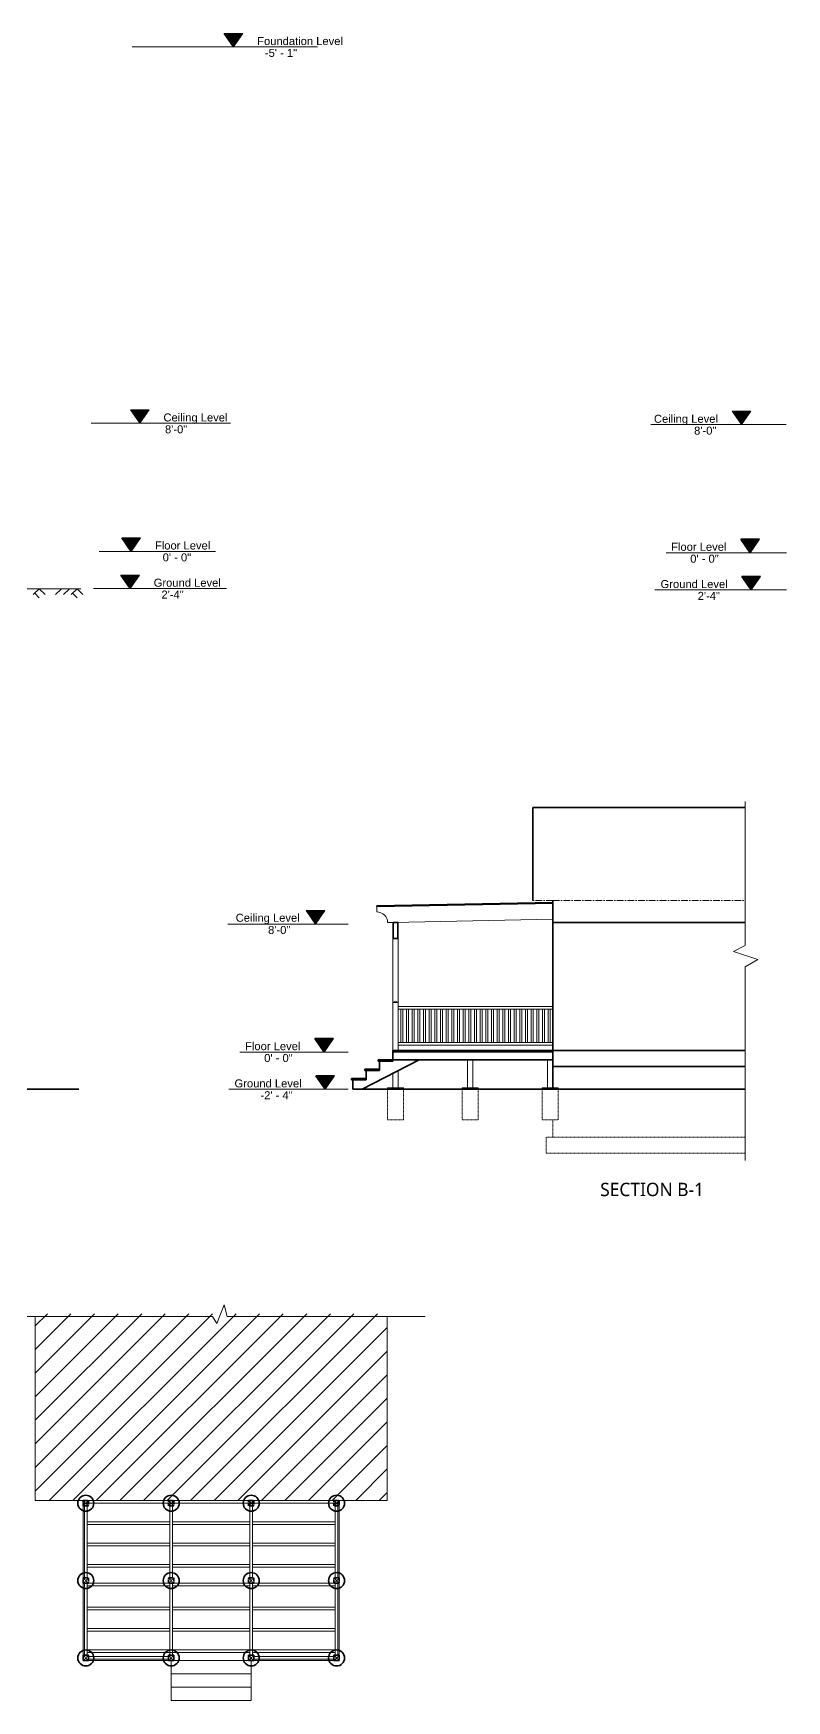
# Model space of a CAD drawing. Header units: inches. Extents: x 5821 to 9304, y -7513 to -2875.
# Drawn here: x 7114 to 7679, y -4125 to -2875 of the extents above; entities that cross this region are included whole.
import ezdxf

# ---------------------------------------------------------------- set-up
doc = ezdxf.new("R2010")
doc.units = ezdxf.units.IN
doc.header["$MEASUREMENT"] = 0
for name, pattern in [('ACAD_ISO02W100', [15, 12, -3]), ('CENTER', [2, 1.25, -0.25, 0.25, -0.25]), ('Dash 1_16_', [0.125, 0.0625, -0.0625])]:
    doc.linetypes.add(name, pattern=pattern)
for name, color, linetype, lineweight in [('cen', 10, 'CENTER', 9), ('exist building dotline', 8, 'CENTER', 13), ('exsist building view line', 8, 'Continuous', 13), ('FOUNDATION', 95, 'CENTER', 9), ('Text', 7, 'Continuous', 9), ('wall', 70, 'Continuous', 35), ('wall section', 7, 'Continuous', 35), ('wall view line', 70, 'Continuous', 13), ('wood', 40, 'Continuous', 9)]:
    doc.layers.add(name, color=color, linetype=linetype, lineweight=lineweight)
doc.layers.add('dimensions', color=1, linetype='Continuous')
doc.layers.add('exist building section', color=7, linetype='Continuous', lineweight=35, true_color=0x757575)
doc.layers.add('Existing', color=9, linetype='Dash 1_16_', lineweight=0, transparency=0.3)
doc.styles.add('Arial', font='arial.ttf', dxfattribs={"height": 6})

# ---------------------------------------------------------------- blocks, each defined once
blk = doc.blocks.new('4X9 POST')
at = {"layer": 'cen', "ltscale": 0.5}
for p, q in [((2, 2), (-2, -2)), ((-2, 2), (2, -2))]:
    blk.add_line(p, q, dxfattribs=at)
at = {"layer": 'wall', "color": 2, "linetype": 'CENTER', "ltscale": 2}
for p, q in [((-2, -2), (-2, 2)), ((-2, 2), (2, 2)), ((2, 2), (2, -2)), ((2, -2), (-2, -2))]:
    blk.add_line(p, q, dxfattribs=at)

msp = doc.modelspace()

# ---------------------------------------------------------------- hatches: boundary and pattern name
h = msp.add_hatch(color=256)
h.dxf.hatch_style = 1
h.paths.add_polyline_path([(7263.910893, -2885.507638), (7270.910893, -2875.326027), (7256.910893, -2875.326027)])
h = msp.add_hatch(color=256)
h.dxf.hatch_style = 1
h.paths.add_polyline_path([(7187.292432, -3263.718719), (7194.292432, -3253.537108), (7180.292432, -3253.537108)])
h = msp.add_hatch(color=256)
h.dxf.hatch_style = 1
h.paths.add_polyline_path([(7658.159909, -3254.537108), (7644.159909, -3254.537108), (7651.159909, -3264.718719)])
h = msp.add_hatch(color=256)
h.dxf.hatch_style = 1
h.paths.add_polyline_path([(7186.355739, -3291.628211), (7193.355739, -3281.446599), (7179.355739, -3281.446599)])
h = msp.add_hatch(color=256)
h.dxf.hatch_style = 1
h.paths.add_polyline_path([(7659.096602, -3282.446599), (7645.096602, -3282.446599), (7652.096602, -3292.628211)])
h = msp.add_hatch(color=256)
h.dxf.hatch_style = 1
h.paths.add_polyline_path([(7338.765896, -3628.929501), (7324.765896, -3628.929501), (7331.765896, -3639.111112)])
h = msp.add_hatch(color=256)
h.dxf.hatch_style = 1
h.paths.add_polyline_path([(7339.702589, -3656.838992), (7325.702589, -3656.838992), (7332.702589, -3667.020603)])
at = {"layer": 'Text', "ltscale": 100}
h = msp.add_hatch(color=256, dxfattribs=at)
h.dxf.hatch_style = 1
h.paths.add_polyline_path([(7193.659671, -3167.718719), (7200.659671, -3157.537108), (7186.659671, -3157.537108)])
h = msp.add_hatch(color=256, dxfattribs=at)
h.dxf.hatch_style = 1
h.paths.add_polyline_path([(7651.79267, -3158.537108), (7637.79267, -3158.537108), (7644.79267, -3168.718719)])
h = msp.add_hatch(color=256, dxfattribs=at)
h.dxf.hatch_style = 1
h.paths.add_polyline_path([(7332.398657, -3532.929501), (7318.398657, -3532.929501), (7325.398657, -3543.111112)])
at = {"layer": 'wall view line', "ltscale": 100}
h = msp.add_hatch(dxfattribs=at)
h.set_pattern_fill('ANSI31', color=252, scale=100)
h.set_pattern_definition([(45, (569.582, 4.38), (-8.838835, 8.838835), [])])
h.paths.add_polyline_path([(7115.175933, -3835.286604), (7379.175933, -3835.286604), (7379.175933, -3975.413081), (7247.175933, -3975.413081), (7115.175933, -3975.413081)])

# ---------------------------------------------------------------- linework, layer by layer
for p, q in [((7256.910893, -2875.326027), (7270.910893, -2875.326027)), ((7263.910893, -2885.507638), (7256.910893, -2875.326027)), ((7263.910893, -2885.507638), (7270.910893, -2875.326027)), ((7180.292432, -3253.537108), (7194.292432, -3253.537108)), ((7187.292432, -3263.718719), (7180.292432, -3253.537108)), ((7187.292432, -3263.718719), (7194.292432, -3253.537108)), ((7658.159909, -3254.537108), (7644.159909, -3254.537108)), ((7651.159909, -3264.718719), (7644.159909, -3254.537108)), ((7651.159909, -3264.718719), (7658.159909, -3254.537108)), ((7179.355739, -3281.446599), (7193.355739, -3281.446599)), ((7186.355739, -3291.628211), (7179.355739, -3281.446599)), ((7186.355739, -3291.628211), (7193.355739, -3281.446599)), ((7659.096602, -3282.446599), (7645.096602, -3282.446599)), ((7652.096602, -3292.628211), (7645.096602, -3282.446599)), ((7652.096602, -3292.628211), (7659.096602, -3282.446599)), ((7338.765896, -3628.929501), (7324.765896, -3628.929501)), ((7331.765896, -3639.111112), (7324.765896, -3628.929501)), ((7331.765896, -3639.111112), (7338.765896, -3628.929501)), ((7339.702589, -3656.838992), (7325.702589, -3656.838992)), ((7332.702589, -3667.020603), (7325.702589, -3656.838992)), ((7332.702589, -3667.020603), (7339.702589, -3656.838992))]:
    msp.add_line(p, q)
at = {"layer": 'cen', "ltscale": 0.5}
for p, q in [((7219.175933, -3975.413081), (7215.175933, -3979.413081)), ((7215.175933, -3975.413081), (7219.175933, -3979.413081)), ((7219.175933, -4033.413081), (7215.175933, -4037.413081)), ((7215.175933, -4033.413081), (7219.175933, -4037.413081)), ((7155.175933, -4091.413081), (7151.175933, -4095.413081)), ((7151.175933, -4091.413081), (7155.175933, -4095.413081)), ((7219.175933, -4091.413081), (7215.175933, -4095.413081)), ((7215.175933, -4091.413081), (7219.175933, -4095.413081)), ((7279.175933, -4091.413081), (7275.175933, -4095.413081)), ((7275.175933, -4091.413081), (7279.175933, -4095.413081)), ((7343.175933, -4091.413081), (7339.175933, -4095.413081)), ((7339.175933, -4091.413081), (7343.175933, -4095.413081))]:
    msp.add_line(p, q, dxfattribs=at)
at = {"layer": 'dimensions', "lineweight": 0, "ltscale": 100}
for p, q in [((7647.360276, -3451.366488), (7647.360276, -3559.101332)), ((7647.360276, -3559.101332), (7638.677114, -3563.820919)), ((7638.677114, -3563.820919), (7656.9, -3569.826862)), ((7656.9, -3569.826862), (7647.360276, -3575.120234)), ((7647.360276, -3575.120234), (7647.360276, -3720.430773))]:
    msp.add_line(p, q, dxfattribs=at)
at = {"layer": 'exist building dotline', "ltscale": 4}
for q in [(7488.38267, -3525.509192), (7647.360276, -3525.509192)]:
    msp.add_line((7503.38267, -3525.509192), q, dxfattribs=at)
at = {"layer": 'exist building dotline', "linetype": 'ACAD_ISO02W100', "ltscale": 0.008}
for p, q in [((7503.38267, -3690.020603), (7503.38267, -3703.020603)), ((7503.38267, -3703.020603), (7498.38267, -3703.020603)), ((7498.38267, -3703.020603), (7498.38267, -3715.020603)), ((7503.38267, -3703.020603), (7647.360276, -3703.020603)), ((7498.38267, -3715.020603), (7647.360276, -3715.020603))]:
    msp.add_line(p, q, dxfattribs=at)
at = {"layer": 'exist building section'}
for p, q in [((7488.38267, -3525.509192), (7488.38267, -3455.767668)), ((7488.38267, -3455.767668), (7647.360276, -3455.767668)), ((7503.38267, -3525.509192), (7503.38267, -3667.020603)), ((7647.360276, -3542.020603), (7503.38267, -3542.020603)), ((7503.38267, -3638.020603), (7647.360276, -3638.020603)), ((7503.38267, -3650.020603), (7647.360276, -3650.020603))]:
    msp.add_line(p, q, dxfattribs=at)
at = {"layer": 'exist building section', "color": 252, "ltscale": 100}
for centre in [(7153.175933, -3977.413081), (7217.175933, -3977.413081), (7277.175933, -3977.413081), (7341.175933, -3977.413081), (7153.175933, -4035.413081), (7217.175933, -4035.413081), (7277.175933, -4035.413081), (7341.175933, -4035.413081), (7153.175933, -4093.413081), (7217.175933, -4093.413081), (7277.175933, -4093.413081), (7341.175933, -4093.413081)]:
    msp.add_circle(centre, 6, dxfattribs=at)
at = {"layer": 'Existing', "ltscale": 100}
for p, q in [((7118.243821, -3291.718719), (7111.440621, -3298.52192)), ((7114.842221, -3295.12032), (7118.243821, -3298.52192)), ((7118.243821, -3291.718719), (7125.047022, -3298.52192)), ((7134.948887, -3291.718719), (7128.145687, -3298.52192)), ((7140.834064, -3291.718719), (7134.030863, -3298.52192)), ((7146.643755, -3291.718719), (7139.840554, -3298.52192)), ((7143.242154, -3295.12032), (7146.643755, -3298.52192)), ((7146.643755, -3291.718719), (7153.446955, -3298.52192))]:
    msp.add_line(p, q, dxfattribs=at)
at = {"layer": 'exsist building view line', "color": 252, "ltscale": 100}
msp.add_line((7115.175933, -3975.413081), (7379.175933, -3975.413081), dxfattribs=at)
at = {"layer": 'FOUNDATION', "linetype": 'Dash 1_16_'}
for p, q in [((7379.390662, -3667.020603), (7379.390662, -3690.020603)), ((7391.390662, -3690.020603), (7391.390662, -3667.020603)), ((7435.390662, -3667.020603), (7435.390662, -3690.020603)), ((7447.390662, -3690.020603), (7447.390662, -3667.020603)), ((7495.390662, -3667.020603), (7495.390662, -3690.020603)), ((7507.390662, -3690.020603), (7507.390662, -3667.020603)), ((7379.390662, -3690.020603), (7391.390662, -3690.020603)), ((7435.390662, -3690.020603), (7447.390662, -3690.020603)), ((7495.390662, -3690.020603), (7507.390662, -3690.020603))]:
    msp.add_line(p, q, dxfattribs=at)
at = {"layer": 'Text', "ltscale": 100}
for p, q in [((7187.86977, -2885.507638), (7326.910893, -2885.507638)), ((7186.659671, -3157.537108), (7200.659671, -3157.537108)), ((7193.659671, -3167.718719), (7186.659671, -3157.537108)), ((7193.659671, -3167.718719), (7200.659671, -3157.537108)), ((7651.79267, -3158.537108), (7637.79267, -3158.537108)), ((7644.79267, -3168.718719), (7637.79267, -3158.537108)), ((7644.79267, -3168.718719), (7651.79267, -3158.537108)), ((7157.074861, -3167.718719), (7261.659671, -3167.718719)), ((7678.281113, -3168.718719), (7576.79267, -3168.718719)), ((7163.156493, -3263.718719), (7250.292432, -3263.718719)), ((7678.580511, -3264.718719), (7588.159909, -3264.718719)), ((7159.006357, -3291.628211), (7258.591166, -3291.628211)), ((7678.580511, -3292.628211), (7579.861175, -3292.628211)), ((7332.398657, -3532.929501), (7318.398657, -3532.929501)), ((7325.398657, -3543.111112), (7318.398657, -3532.929501)), ((7325.398657, -3543.111112), (7332.398657, -3532.929501)), ((7349.87968, -3543.111112), (7259.708156, -3543.111112)), ((7349.87968, -3639.111112), (7268.765896, -3639.111112)), ((7349.87968, -3667.020603), (7260.467161, -3667.020603))]:
    msp.add_line(p, q, dxfattribs=at)
at = {"layer": 'wall', "ltscale": 100}
for p, q in [((7503.38267, -3526.926853), (7371.38267, -3529.426853)), ((7503.38267, -3527.520603), (7371.38267, -3530.020603)), ((7371.38267, -3530.020603), (7371.38267, -3529.426853)), ((7383.63267, -3554.020603), (7383.63267, -3542.020603)), ((7383.63267, -3542.020603), (7387.13267, -3542.020603)), ((7387.13267, -3542.020603), (7387.13267, -3554.020603)), ((7383.63267, -3554.020603), (7387.13267, -3554.020603)), ((7360.38267, -3667.020603), (7403.088552, -3645.020603)), ((7373.38267, -3645.020603), (7372.38267, -3645.020603)), ((7372.38267, -3645.020603), (7372.38267, -3646.020603)), ((7372.38267, -3646.020603), (7383.38267, -3646.020603)), ((7383.38267, -3645.020603), (7373.38267, -3645.020603)), ((7373.38267, -3646.020603), (7373.38267, -3652.020603)), ((7503.38267, -3638.020603), (7383.38267, -3638.020603)), ((7383.38267, -3638.020603), (7383.38267, -3646.020603)), ((7383.38267, -3638.020603), (7383.38267, -3645.020603)), ((7383.38267, -3638.020603), (7399.38267, -3638.020603)), ((7503.38267, -3639.020603), (7383.38267, -3639.020603)), ((7503.38267, -3645.020603), (7383.38267, -3645.020603)), ((7391.38267, -3638.020603), (7391.38267, -3639.020603)), ((7407.38267, -3638.020603), (7407.38267, -3639.020603)), ((7423.38267, -3638.020603), (7423.38267, -3639.020603)), ((7439.38267, -3638.020603), (7439.38267, -3639.020603)), ((7455.38267, -3638.020603), (7455.38267, -3639.020603)), ((7471.38267, -3638.020603), (7471.38267, -3639.020603)), ((7487.38267, -3638.020603), (7487.38267, -3639.020603)), ((7503.38267, -3638.020603), (7503.38267, -3645.020603)), ((7503.38267, -3638.020603), (7503.38267, -3639.020603)), ((7353.38267, -3659.020603), (7352.38267, -3659.020603)), ((7352.38267, -3659.020603), (7352.38267, -3660.020603)), ((7352.38267, -3660.020603), (7363.38267, -3660.020603)), ((7363.38267, -3659.020603), (7353.38267, -3659.020603)), ((7363.38267, -3659.020603), (7353.38267, -3659.020603)), ((7353.38267, -3660.020603), (7353.38267, -3667.020603)), ((7363.38267, -3652.020603), (7362.38267, -3652.020603)), ((7362.38267, -3652.020603), (7362.38267, -3653.020603)), ((7362.38267, -3653.020603), (7373.38267, -3653.020603)), ((7373.38267, -3652.020603), (7363.38267, -3652.020603)), ((7373.38267, -3652.020603), (7363.38267, -3652.020603)), ((7363.38267, -3653.020603), (7363.38267, -3659.020603)), ((7363.38267, -3659.020603), (7363.38267, -3660.020603)), ((7373.38267, -3652.020603), (7373.38267, -3653.020603)), ((7093.133698, -3666.854222), (7148.02095, -3666.854222)), ((7353.38267, -3667.020603), (7379.390662, -3667.020603)), ((7353.38267, -3667.020603), (7360.38267, -3667.020603)), ((7383.38267, -3667.020603), (7366.300369, -3667.020603)), ((7383.38267, -3667.020603), (7387.38267, -3667.020603)), ((7387.38267, -3667.020603), (7647.360276, -3667.020603)), ((7339.175933, -4091.413081), (7343.175933, -4091.413081))]:
    msp.add_line(p, q, dxfattribs=at)
at = {"layer": 'wall', "color": 2, "linetype": 'CENTER', "ltscale": 2}
for p, q in [((7215.175933, -3979.413081), (7215.175933, -3975.413081)), ((7215.175933, -3975.413081), (7219.175933, -3975.413081)), ((7219.175933, -3979.413081), (7215.175933, -3979.413081)), ((7219.175933, -3975.413081), (7219.175933, -3979.413081)), ((7215.175933, -4037.413081), (7215.175933, -4033.413081)), ((7215.175933, -4033.413081), (7219.175933, -4033.413081)), ((7219.175933, -4037.413081), (7215.175933, -4037.413081)), ((7219.175933, -4033.413081), (7219.175933, -4037.413081))]:
    msp.add_line(p, q, dxfattribs=at)
at = {"layer": 'wall', "color": 252, "ltscale": 100}
for p, q in [((7340.175933, -4087.497001), (7340.175933, -4087.413081)), ((7342.175933, -4087.497001), (7342.175933, -4087.413081))]:
    msp.add_line(p, q, dxfattribs=at)
at = {"layer": 'wall', "color": 2, "ltscale": 2}
for p, q in [((7151.175933, -4095.413081), (7151.175933, -4091.413081)), ((7151.175933, -4091.413081), (7155.175933, -4091.413081)), ((7155.175933, -4095.413081), (7151.175933, -4095.413081)), ((7155.175933, -4091.413081), (7155.175933, -4095.413081)), ((7215.175933, -4095.413081), (7215.175933, -4091.413081)), ((7215.175933, -4091.413081), (7219.175933, -4091.413081)), ((7219.175933, -4095.413081), (7215.175933, -4095.413081)), ((7219.175933, -4091.413081), (7219.175933, -4095.413081)), ((7275.175933, -4095.413081), (7275.175933, -4091.413081)), ((7275.175933, -4091.413081), (7279.175933, -4091.413081)), ((7279.175933, -4095.413081), (7275.175933, -4095.413081)), ((7279.175933, -4091.413081), (7279.175933, -4095.413081)), ((7339.175933, -4095.413081), (7339.175933, -4091.413081)), ((7339.175933, -4091.413081), (7343.175933, -4091.413081)), ((7343.175933, -4095.413081), (7339.175933, -4095.413081)), ((7343.175933, -4091.413081), (7343.175933, -4095.413081))]:
    msp.add_line(p, q, dxfattribs=at)
at = {"layer": 'wall section', "ltscale": 100}
msp.add_line((7353.38267, -3667.020603), (7360.38267, -3667.020603), dxfattribs=at)
at = {"layer": 'wall view line', "ltscale": 100}
for p, q in [((7383.38267, -3638.020603), (7383.38267, -3554.020603)), ((7383.38267, -3554.020603), (7387.38267, -3554.020603)), ((7387.38267, -3554.020603), (7387.38267, -3638.020603)), ((7385.382664, -3601.020619), (7383.382664, -3602.020619)), ((7383.382664, -3638.020619), (7383.382664, -3602.020619)), ((7387.382664, -3602.020619), (7383.382664, -3602.020619)), ((7383.382664, -3602.020619), (7383.382664, -3603.020619)), ((7385.382664, -3601.020619), (7387.382664, -3602.020619)), ((7387.382664, -3638.020619), (7387.382664, -3602.020619)), ((7387.382664, -3638.020619), (7387.382664, -3602.020619)), ((7387.38267, -3605.020603), (7503.38267, -3605.020603)), ((7387.38267, -3607.020603), (7503.38267, -3607.020603)), ((7387.38267, -3607.020603), (7389.38267, -3607.020603)), ((7389.38267, -3607.020603), (7389.38267, -3632.020603)), ((7390.88267, -3607.020603), (7390.88267, -3632.020603)), ((7393.63267, -3607.020603), (7393.63267, -3632.020603)), ((7395.13267, -3607.020603), (7395.13267, -3632.020603)), ((7397.88267, -3607.020603), (7397.88267, -3632.020603)), ((7399.38267, -3607.020603), (7399.38267, -3632.020603)), ((7402.13267, -3607.020603), (7402.13267, -3632.020603)), ((7403.63267, -3607.020603), (7403.63267, -3632.020603)), ((7406.38267, -3607.020603), (7406.38267, -3632.020603)), ((7407.88267, -3607.020603), (7407.88267, -3632.020603)), ((7410.63267, -3607.020603), (7410.63267, -3632.020603)), ((7412.13267, -3607.020603), (7412.13267, -3632.020603)), ((7414.88267, -3607.020603), (7414.88267, -3632.020603)), ((7416.38267, -3607.020603), (7416.38267, -3632.020603)), ((7419.13267, -3607.020603), (7419.13267, -3632.020603)), ((7420.63267, -3607.020603), (7420.63267, -3632.020603)), ((7423.38267, -3607.020603), (7423.38267, -3632.020603)), ((7424.88267, -3607.020603), (7424.88267, -3632.020603)), ((7427.63267, -3607.020603), (7427.63267, -3632.020603)), ((7429.13267, -3607.020603), (7429.13267, -3632.020603)), ((7431.88267, -3607.020603), (7431.88267, -3632.020603)), ((7433.38267, -3607.020603), (7433.38267, -3632.020603)), ((7436.13267, -3607.020603), (7436.13267, -3632.020603)), ((7437.63267, -3607.020603), (7437.63267, -3632.020603)), ((7440.38267, -3607.020603), (7440.38267, -3632.020603)), ((7441.88267, -3607.020603), (7441.88267, -3632.020603)), ((7444.63267, -3607.020603), (7444.63267, -3632.020603)), ((7446.13267, -3607.020603), (7446.13267, -3632.020603)), ((7448.88267, -3607.020603), (7448.88267, -3632.020603)), ((7450.38267, -3607.020603), (7450.38267, -3632.020603)), ((7453.13267, -3607.020603), (7453.13267, -3632.020603)), ((7454.63267, -3607.020603), (7454.63267, -3632.020603)), ((7457.38267, -3607.020603), (7457.38267, -3632.020603)), ((7458.88267, -3607.020603), (7458.88267, -3632.020603)), ((7461.63267, -3607.020603), (7461.63267, -3632.020603)), ((7463.13267, -3607.020603), (7463.13267, -3632.020603)), ((7465.88267, -3607.020603), (7465.88267, -3632.020603)), ((7467.38267, -3607.020603), (7467.38267, -3632.020603)), ((7470.13267, -3607.020603), (7470.13267, -3632.020603)), ((7471.63267, -3607.020603), (7471.63267, -3632.020603)), ((7474.38267, -3607.020603), (7474.38267, -3632.020603)), ((7475.88267, -3607.020603), (7475.88267, -3632.020603)), ((7478.63267, -3607.020603), (7478.63267, -3632.020603)), ((7480.13267, -3607.020603), (7480.13267, -3632.020603)), ((7482.88267, -3607.020603), (7482.88267, -3632.020603)), ((7484.38267, -3607.020603), (7484.38267, -3632.020603)), ((7487.13267, -3607.020603), (7487.13267, -3632.020603)), ((7488.63267, -3607.020603), (7488.63267, -3632.020603)), ((7491.38267, -3607.020603), (7491.38267, -3632.020603)), ((7492.88267, -3607.020603), (7492.88267, -3632.020603)), ((7495.63267, -3607.020603), (7495.63267, -3632.020603)), ((7497.13267, -3607.020603), (7497.13267, -3632.020603)), ((7499.88267, -3607.020603), (7499.88267, -3632.020603)), ((7501.38267, -3607.020603), (7501.38267, -3632.020603)), ((7383.382664, -3638.020619), (7383.382664, -3634.020619)), ((7387.38267, -3632.020603), (7503.38267, -3632.020603)), ((7387.38267, -3634.020603), (7503.38267, -3634.020603)), ((7439.38267, -3666.020603), (7439.38267, -3645.020603)), ((7443.38267, -3645.020603), (7443.38267, -3666.020603)), ((7499.38267, -3666.020603), (7499.38267, -3645.020603)), ((7503.38267, -3645.020603), (7503.38267, -3666.020603)), ((7383.38267, -3655.172119), (7383.38267, -3666.020603)), ((7387.38267, -3666.020603), (7387.38267, -3653.111513)), ((7391.390662, -3666.020603), (7379.390662, -3666.020603)), ((7391.390662, -3666.020603), (7379.390662, -3666.020603)), ((7379.390662, -3666.020603), (7379.390662, -3667.020603)), ((7391.390662, -3667.020603), (7391.390662, -3666.020603)), ((7447.390662, -3666.020603), (7435.390662, -3666.020603)), ((7447.390662, -3666.020603), (7435.390662, -3666.020603)), ((7435.390662, -3666.020603), (7435.390662, -3667.020603)), ((7447.390662, -3667.020603), (7447.390662, -3666.020603)), ((7507.390662, -3666.020603), (7495.390662, -3666.020603)), ((7507.390662, -3666.020603), (7495.390662, -3666.020603)), ((7495.390662, -3666.020603), (7495.390662, -3667.020603)), ((7507.390662, -3667.020603), (7507.390662, -3666.020603)), ((7067.51021, -3837.286604), (7248.125899, -3837.286604)), ((7115.175933, -3975.413081), (7115.175933, -3837.286604)), ((7248.125899, -3837.286604), (7251.401989, -3842.573788)), ((7251.401989, -3842.573788), (7257.014057, -3828.535293)), ((7257.014057, -3828.535293), (7259.06856, -3837.286604)), ((7259.06856, -3837.286604), (7407.473548, -3837.286604)), ((7379.175933, -3837.286604), (7379.175933, -3975.413081)), ((7247.175933, -3975.413081), (7115.175933, -3975.413081)), ((7379.175933, -3975.413081), (7247.175933, -3975.413081))]:
    msp.add_line(p, q, dxfattribs=at)
at = {"layer": 'wall view line'}
for p, q in [((7151.175933, -3975.413081), (7151.175933, -4095.413081)), ((7151.175933, -3975.413081), (7343.175933, -3975.413081)), ((7152.175933, -4033.413081), (7152.175933, -3975.413081)), ((7154.175933, -4033.413081), (7154.175933, -3975.413081)), ((7154.175933, -3977.413081), (7216.175933, -3977.413081)), ((7216.175933, -3977.413081), (7154.175933, -3977.413081)), ((7216.175933, -3975.413081), (7216.175933, -4033.413081)), ((7218.175933, -3975.413081), (7218.175933, -4033.413081)), ((7218.175933, -3977.413081), (7276.175933, -3977.413081)), ((7276.175933, -3977.413081), (7218.175933, -3977.413081)), ((7276.175933, -3975.413081), (7276.175933, -4033.413081)), ((7278.175933, -3975.413081), (7278.175933, -4033.413081)), ((7278.175933, -3977.413081), (7340.175933, -3977.413081)), ((7340.175933, -3977.413081), (7278.175933, -3977.413081)), ((7340.175933, -4033.413081), (7340.175933, -3975.413081)), ((7342.175933, -4033.413081), (7342.175933, -3975.413081)), ((7343.175933, -3975.413081), (7343.175933, -4095.413081)), ((7154.175933, -3991.413081), (7216.175933, -3991.413081)), ((7154.175933, -3993.413081), (7216.175933, -3993.413081)), ((7218.175933, -3991.413081), (7276.175933, -3991.413081)), ((7218.175933, -3993.413081), (7276.175933, -3993.413081)), ((7278.175933, -3991.413081), (7340.175933, -3991.413081)), ((7278.175933, -3993.413081), (7340.175933, -3993.413081)), ((7154.175933, -4007.413081), (7216.175933, -4007.413081)), ((7154.175933, -4009.413081), (7216.175933, -4009.413081)), ((7218.175933, -4007.413081), (7276.175933, -4007.413081)), ((7218.175933, -4009.413081), (7276.175933, -4009.413081)), ((7278.175933, -4007.413081), (7340.175933, -4007.413081)), ((7278.175933, -4009.413081), (7340.175933, -4009.413081)), ((7154.175933, -4023.413081), (7216.175933, -4023.413081)), ((7218.175933, -4023.413081), (7276.175933, -4023.413081)), ((7278.175933, -4023.413081), (7340.175933, -4023.413081)), ((7151.175933, -4037.413081), (7343.175933, -4037.413081)), ((7152.175933, -4091.413081), (7152.175933, -4037.413081)), ((7154.175933, -4025.413081), (7216.175933, -4025.413081)), ((7154.175933, -4091.413081), (7154.175933, -4037.413081)), ((7216.175933, -4037.413081), (7216.175933, -4091.413081)), ((7218.175933, -4025.413081), (7276.175933, -4025.413081)), ((7218.175933, -4037.413081), (7218.175933, -4091.413081)), ((7276.175933, -4037.413081), (7276.175933, -4091.413081)), ((7278.175933, -4025.413081), (7340.175933, -4025.413081)), ((7278.175933, -4037.413081), (7278.175933, -4091.413081)), ((7340.175933, -4091.413081), (7340.175933, -4037.413081)), ((7342.175933, -4091.413081), (7342.175933, -4037.413081)), ((7154.175933, -4039.413081), (7216.175933, -4039.413081)), ((7218.175933, -4039.413081), (7276.175933, -4039.413081)), ((7278.175933, -4039.413081), (7340.175933, -4039.413081)), ((7154.175933, -4055.413081), (7216.175933, -4055.413081)), ((7154.175933, -4057.413081), (7216.175933, -4057.413081)), ((7218.175933, -4055.413081), (7276.175933, -4055.413081)), ((7218.175933, -4057.413081), (7276.175933, -4057.413081)), ((7278.175933, -4055.413081), (7340.175933, -4055.413081)), ((7278.175933, -4057.413081), (7340.175933, -4057.413081)), ((7154.175933, -4071.413081), (7216.175933, -4071.413081)), ((7154.175933, -4073.413081), (7216.175933, -4073.413081)), ((7218.175933, -4071.413081), (7276.175933, -4071.413081)), ((7218.175933, -4073.413081), (7276.175933, -4073.413081)), ((7278.175933, -4071.413081), (7340.175933, -4071.413081)), ((7278.175933, -4073.413081), (7340.175933, -4073.413081)), ((7153.175877, -4087.413081), (7153.17599, -4087.413081)), ((7154.175933, -4087.413081), (7340.175933, -4087.413081)), ((7154.175933, -4089.413081), (7276.175933, -4089.413081)), ((7155.175933, -4092.413081), (7215.175933, -4092.413081)), ((7155.175933, -4094.413081), (7215.175933, -4094.413081)), ((7155.175933, -4095.413081), (7339.175933, -4095.413081)), ((7217.175933, -4095.413081), (7217.175933, -4125.413081)), ((7277.175933, -4095.413081), (7277.175933, -4125.413081)), ((7278.175933, -4089.413081), (7340.175933, -4089.413081)), ((7279.175933, -4092.413081), (7339.175933, -4092.413081)), ((7279.175933, -4094.413081), (7339.175933, -4094.413081)), ((7217.175933, -4105.413081), (7277.175933, -4105.413081)), ((7217.175933, -4115.413081), (7277.175933, -4115.413081)), ((7217.175933, -4125.413081), (7277.175933, -4125.413081))]:
    msp.add_line(p, q, dxfattribs=at)
at = {"layer": 'wall view line', "ltscale": 100}
msp.add_lwpolyline([(7503.335338, -3539.5215), (7383.38267, -3542.020603), (7379.38267, -3542.020603, 0.4142135624), (7371.38267, -3534.020603), (7371.38267, -3530.020603), (7383.38267, -3530.020603), (7503.335338, -3527.5215)], format="xyb", dxfattribs=at)
at = {"layer": 'wood', "color": 0, "lineweight": 13, "ltscale": 100}
msp.add_line((7094.57685, -3291.718719), (7149.464102, -3291.718719), dxfattribs=at)
at = {"layer": 'wood'}
for p, q in [((7383.38267, -3638.020603), (7393.38267, -3638.020603)), ((7379.390662, -3666.020603), (7379.390662, -3667.020603)), ((7383.38267, -3667.020603), (7387.38267, -3667.020603)), ((7383.38267, -3667.020603), (7387.38267, -3667.020603)), ((7391.390662, -3667.020603), (7391.390662, -3666.020603)), ((7435.390662, -3666.020603), (7435.390662, -3667.020603)), ((7443.38267, -3667.020603), (7439.38267, -3667.020603)), ((7447.390662, -3667.020603), (7447.390662, -3666.020603)), ((7495.390662, -3666.020603), (7495.390662, -3667.020603)), ((7503.38267, -3667.020603), (7647.360276, -3667.020603)), ((7507.390662, -3667.020603), (7507.390662, -3666.020603))]:
    msp.add_line(p, q, dxfattribs=at)
at = {"layer": 'wood', "color": 255}
msp.add_line((7343.175933, -3975.413081), (7151.175933, -3975.413081), dxfattribs=at)

# ---------------------------------------------------------------- block references
at = {"layer": 'wall view line'}
for p in [(7153.175933, -3977.413081), (7277.175933, -3977.413081), (7341.175933, -3977.413081), (7153.175933, -4035.413081), (7277.175933, -4035.413081), (7341.175933, -4035.413081)]:
    msp.add_blockref('4X9 POST', p, dxfattribs=at)

# ---------------------------------------------------------------- texts
at = {"color": 252, "true_color": 0x939598, "insert": (7538.790125, -3737.13748), "char_height": 10, "attachment_point": 1}
msp.add_mtext_dynamic_manual_height_columns('{\\fYu Gothic UI|b0|i0|c0|p34;\\C4;SECTION B-1}', width=108.35918149, gutter_width=1, heights=[0], dxfattribs=at)
at = {"layer": 'Text', "ltscale": 100, "char_height": 6, "style": 'Arial'}
for s, insert, width, attachment_point in [('Foundation Level', (7281.636371, -2878.10705), 70.70090383, 1), ('-5\' - 1"', (7287.429568, -2886.988227), 25.9065, 1), ('Ceiling Level', (7211.385148, -3160.318131), 70.70090383, 1), ('Ceiling Level', (7627.067192, -3161.318131), 70.70090383, 3), ('8\'-0"', (7212.548424, -3169.199308), 70.70090383, 1), ('8\'-0"', (7625.903916, -3170.199308), 70.70090383, 3), ('Floor Level', (7205.01791, -3256.318131), 49.10554175, 1), ('Floor Level', (7633.434431, -3257.318131), 49.10554175, 3), ('0\' - 0"', (7210.811107, -3265.199308), 25.9065, 1), ('0\' - 0"', (7627.641234, -3266.199308), 25.9065, 3), ('Ground Level', (7204.081216, -3284.227622), 56.87967477, 1), ('Ground Level', (7634.371124, -3285.227622), 56.87967477, 3), ('2\'-4"', (7209.874414, -3293.108799), 25.9065, 1), ('2\'-4"', (7628.577927, -3294.108799), 25.9065, 3), ('Ceiling Level', (7313.519305, -3535.418248), 70.70090383, 3), ('8\'-0"', (7306.509903, -3544.591701), 70.70090383, 3), ('Floor Level', (7314.040418, -3631.710524), 49.10554175, 3), ('0\' - 0"', (7308.247221, -3640.591701), 25.9065, 3), ('Ground Level', (7314.977111, -3659.620015), 56.87967477, 3), ('-2\' - 4"', (7308.247221, -3668.501192), 25.9065, 3)]:
    msp.add_mtext(s, dxfattribs=dict(at, insert=insert, width=width, attachment_point=attachment_point))

doc.saveas('drawing.dxf')
